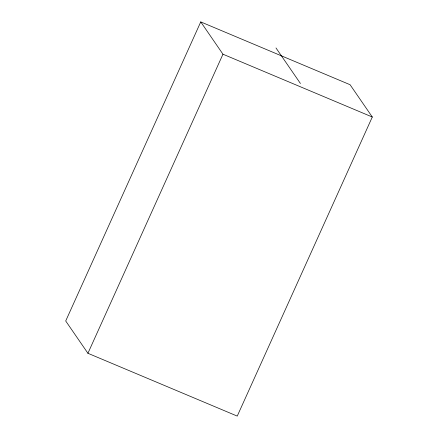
<?xml version="1.0" encoding="UTF-8"?>
<svg xmlns="http://www.w3.org/2000/svg" width="438" height="438" viewBox="0 0 438 438"><rect width="100%" height="100%" fill="white"/><g stroke="black" fill="none" stroke-linecap="round" stroke-linejoin="round"><path stroke-width="0.66" d="M200.752 21.9L65.705 320.988L87.923 353.285L237.248 416.1L372.295 117.012L350.077 84.715L200.752 21.9L222.964 54.203L372.295 117.012M87.923 353.285L222.964 54.203M275.989 47.956L300.43 83.483"/></g></svg>
